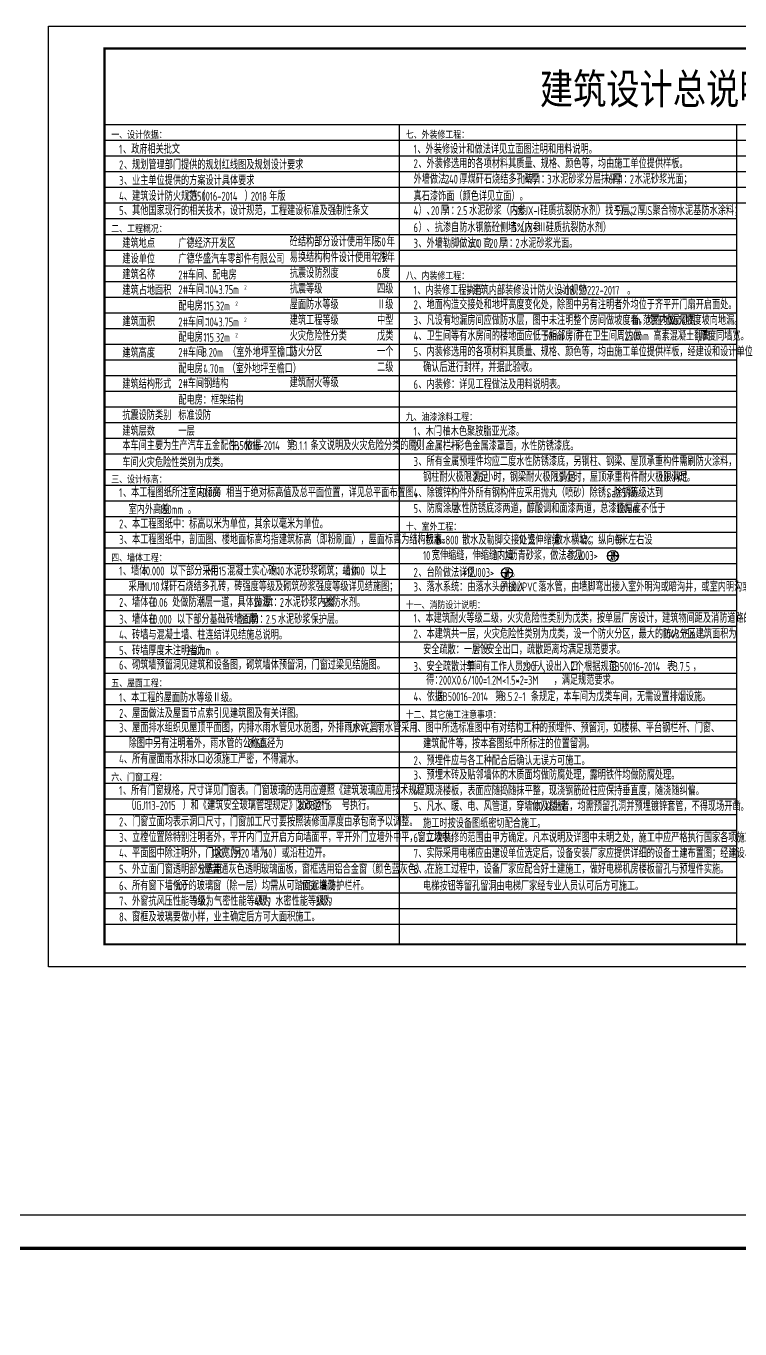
# Model space of a CAD drawing. Header units: millimetres. Extents: x 4279522 to 4437387, y 18981343 to 19528009.
# Drawn here: x 4373710 to 4405571, y 19390553 to 19448728 of the extents above; entities that cross this region are included whole.
import ezdxf
from ezdxf.enums import TextEntityAlignment as Align

# ---------------------------------------------------------------- set-up
doc = ezdxf.new("R2010")
doc.units = ezdxf.units.MM
doc.header["$LTSCALE"] = 1000
doc.header["$MEASUREMENT"] = 0
doc.layers.get('Defpoints').update_dxf_attribs({"color": 1})
for name, color, linetype in [('PUB_DIM', 161, 'Continuous'), ('PUB_TEXT', 7, 'Continuous'), ('PUB_TITLE', 4, 'Continuous'), ('TK', 4, 'Continuous')]:
    doc.layers.add(name, color=color, linetype=linetype)
doc.styles.add('-宋体', font='', dxfattribs={"width": 0.8})
doc.styles.add('_TCH_LABEL', font='COMPLEX', dxfattribs={"bigfont": 'GBCBIG'})
doc.styles.add('HT', font='simhei.ttf', dxfattribs={"width": 0.7})
doc.styles.add('ROMANS', font='romans', dxfattribs={"width": 0.65, "height": 231.275})
doc.styles.add('TSSD_REIN', font='tssdeng.shx', dxfattribs={"width": 0.7, "bigfont": 'tssdchn.shx'})
doc.styles.add('YAYA', font='', dxfattribs={"width": 0.8, "height": 1})
doc.styles.add('图签宋体', font='', dxfattribs={"height": 300})
doc.styles.add('图签黑体', font='simhei.ttf', dxfattribs={"height": 550})
doc.styles.add('设计说明', font='tssdeng.shx', dxfattribs={"width": 0.7, "bigfont": 'tssdchn.shx'})
doc.styles.add('黑体', font='simhei.ttf', dxfattribs={"width": 0.8})
doc.styles.get('-宋体').set_extended_font_data('SimSun')
doc.styles.get('YAYA').set_extended_font_data('SimSun')
doc.styles.get('图签宋体').set_extended_font_data('NSimSun')

# ---------------------------------------------------------------- blocks, each defined once
blk = doc.blocks.new('A$C053D6479')
at = {"layer": 'PUB_TITLE'}
h = blk.add_hatch(color=256, dxfattribs=at)
h.dxf.hatch_style = 1
edge = h.paths.add_edge_path()
edge.add_spline(control_points=[(1026, 827), (1105, 920), (1188, 1008), (1266, 1102)], knot_values=[13, 13, 13, 13, 14, 14, 14, 14], degree=3, periodic=0)
edge.add_spline(control_points=[(1266, 1102), (1258, 1111), (1249, 1119), (1239, 1116)], knot_values=[12, 12, 12, 12, 13, 13, 13, 13], degree=3, periodic=0)
edge.add_spline(control_points=[(1239, 1116), (1210, 1107), (1179, 1092), (1144, 1077)], knot_values=[11, 11, 11, 11, 12, 12, 12, 12], degree=3, periodic=0)
edge.add_spline(control_points=[(1144, 1077), (1109, 1063), (1069, 1053), (1047, 1038)], knot_values=[10, 10, 10, 10, 11, 11, 11, 11], degree=3, periodic=0)
edge.add_spline(control_points=[(1047, 1038), (1028, 1026), (1007, 992), (991, 972)], knot_values=[9, 9, 9, 9, 10, 10, 10, 10], degree=3, periodic=0)
edge.add_spline(control_points=[(991, 972), (942, 913), (899, 868), (849, 810)], knot_values=[8, 8, 8, 8, 9, 9, 9, 9], degree=3, periodic=0)
edge.add_spline(control_points=[(849, 810), (842, 801), (822, 776), (822, 775)], knot_values=[7, 7, 7, 7, 8, 8, 8, 8], degree=3, periodic=0)
edge.add_spline(control_points=[(822, 775), (823, 771), (848, 752), (859, 744)], knot_values=[6, 6, 6, 6, 7, 7, 7, 7], degree=3, periodic=0)
edge.add_spline(control_points=[(859, 744), (949, 670), (1035, 592), (1122, 521)], knot_values=[5, 5, 5, 5, 6, 6, 6, 6], degree=3, periodic=0)
edge.add_spline(control_points=[(1122, 521), (1153, 527), (1185, 530), (1217, 533)], knot_values=[4, 4, 4, 4, 5, 5, 5, 5], degree=3, periodic=0)
edge.add_spline(control_points=[(1217, 533), (1246, 535), (1293, 532), (1316, 542)], knot_values=[3, 3, 3, 3, 4, 4, 4, 4], degree=3, periodic=0)
edge.add_spline(control_points=[(1316, 542), (1327, 547), (1338, 565), (1349, 579)], knot_values=[2, 2, 2, 2, 3, 3, 3, 3], degree=3, periodic=0)
edge.add_spline(control_points=[(1349, 579), (1423, 670), (1507, 759), (1572, 848)], knot_values=[1, 1, 1, 1, 2, 2, 2, 2], degree=3, periodic=0)
edge.add_spline(control_points=[(1572, 848), (1564, 852), (1561, 861), (1551, 862)], knot_values=[0, 0, 0, 0, 1, 1, 1, 1], degree=3, periodic=0)
edge.add_spline(control_points=[(1551, 862), (1469, 769), (1393, 671), (1310, 579)], knot_values=[15, 15, 15, 15, 16, 16, 16, 16], degree=3, periodic=0)
edge.add_spline(control_points=[(1310, 579), (1216, 662), (1118, 742), (1026, 827)], knot_values=[14, 14, 14, 14, 15, 15, 15, 15], degree=3, periodic=0)
at = {"layer": 'TK'}
for points, knots in [([(1031, 1298), (1066, 1286), (1054, 1262), (1045, 1224), (1036, 1188), (1031, 1158), (1024, 1121), (1020, 1104), (1017, 1085), (1012, 1071), (1004, 1052), (976, 1026), (956, 1003), (906, 946), (866, 899), (814, 839), (806, 829), (789, 806), (787, 806), (777, 804), (728, 856), (719, 864), (651, 922), (580, 978), (514, 1036), (509, 1106), (488, 1176), (479, 1247), (570, 1343), (663, 1436), (758, 1526), (764, 1523), (768, 1518), (774, 1515), (693, 1422), (599, 1343), (520, 1249), (607, 1171), (698, 1096), (789, 1021), (874, 1109), (950, 1206), (1031, 1298)], [0, 0, 0, 0, 1, 1, 1, 2, 2, 2, 3, 3, 3, 4, 4, 4, 5, 5, 5, 6, 6, 6, 7, 7, 7, 8, 8, 8, 9, 9, 9, 10, 10, 10, 11, 11, 11, 12, 12, 12, 13, 13, 13, 14, 14, 14, 14]), ([(555, 949), (624, 891), (699, 833), (760, 773), (689, 691), (614, 604), (539, 517), (529, 505), (516, 487), (506, 482), (492, 475), (469, 472), (452, 467), (416, 456), (383, 448), (342, 438), (323, 433), (297, 422), (293, 440), (291, 452), (313, 470), (322, 480), (400, 566), (477, 652), (553, 736), (460, 815), (366, 894), (270, 970), (183, 883), (101, 791), (16, 703), (-18, 714), (9, 735), (28, 755), (103, 838), (192, 930), (266, 1005), (319, 1009), (387, 1005), (442, 1007), (456, 1008), (472, 1011), (485, 1007), (507, 1000), (534, 967), (555, 949)], [0, 0, 0, 0, 1, 1, 1, 2, 2, 2, 3, 3, 3, 4, 4, 4, 5, 5, 5, 6, 6, 6, 7, 7, 7, 8, 8, 8, 9, 9, 9, 10, 10, 10, 11, 11, 11, 12, 12, 12, 13, 13, 13, 14, 14, 14, 15, 15, 15, 15]), ([(1097, 490), (1100, 425), (1106, 361), (1107, 294), (1018, 207), (925, 121), (830, 33), (818, 21), (800, 0), (787, 0), (768, -1), (725, 49), (712, 60), (662, 103), (616, 143), (568, 186), (545, 207), (518, 224), (499, 250), (501, 259), (511, 261), (516, 267), (609, 192), (696, 111), (785, 33), (883, 118), (977, 208), (1070, 298), (992, 373), (892, 456), (803, 534), (791, 544), (768, 561), (766, 569), (761, 588), (776, 634), (780, 655), (785, 690), (788, 721), (795, 746), (897, 661), (998, 576), (1097, 490)], [0, 0, 0, 0, 1, 1, 1, 2, 2, 2, 3, 3, 3, 4, 4, 4, 5, 5, 5, 6, 6, 6, 7, 7, 7, 8, 8, 8, 9, 9, 9, 10, 10, 10, 11, 11, 11, 12, 12, 12, 13, 13, 13, 14, 14, 14, 14]), ([(1551, 862), (1561, 861), (1564, 852), (1572, 848), (1507, 759), (1423, 670), (1349, 579), (1338, 565), (1327, 547), (1316, 542), (1293, 532), (1246, 535), (1217, 533), (1185, 530), (1153, 527), (1122, 521), (1035, 592), (949, 670), (859, 744), (848, 752), (823, 771), (822, 775), (822, 776), (842, 801), (849, 810), (899, 868), (942, 913), (991, 972), (1007, 992), (1028, 1026), (1047, 1038), (1069, 1053), (1109, 1063), (1144, 1077), (1179, 1092), (1210, 1107), (1239, 1116), (1249, 1119), (1258, 1111), (1266, 1102), (1188, 1008), (1105, 920), (1026, 827), (1118, 742), (1216, 662), (1310, 579), (1393, 671), (1469, 769), (1551, 862)], [0, 0, 0, 0, 1, 1, 1, 2, 2, 2, 3, 3, 3, 4, 4, 4, 5, 5, 5, 6, 6, 6, 7, 7, 7, 8, 8, 8, 9, 9, 9, 10, 10, 10, 11, 11, 11, 12, 12, 12, 13, 13, 13, 14, 14, 14, 15, 15, 15, 16, 16, 16, 16])]:
    blk.add_open_spline(points, degree=3, knots=knots, dxfattribs=at)
blk = doc.blocks.new('GeYuanFrame_62837864', base_point=(18.76, 4.34))
at = {"layer": 'PUB_TITLE'}
for points in [[(554.76, 235.14), (554.76, 292.54)], [(578.76, 235.14), (578.76, 292.54)], [(554.76, 202.14), (554.76, 229.64)], [(578.76, 202.14), (578.76, 229.64)], [(554.76, 14.34), (554.76, 111.14)]]:
    blk.add_lwpolyline(points, dxfattribs=at)
at = {"layer": 'TK'}
for p, q in [((43.76, 414.34), (602.76, 414.34)), ((532.76, 316.74), (602.76, 316.74)), ((532.76, 284.34), (602.76, 284.34)), ((532.76, 276.14), (602.76, 276.14)), ((532.76, 267.94), (602.76, 267.94)), ((532.76, 259.74), (602.76, 259.74)), ((532.76, 251.54), (602.76, 251.54)), ((532.76, 243.34), (602.76, 243.34)), ((532.76, 235.14), (602.76, 235.14)), ((532.76, 235.14), (602.76, 235.14)), ((532.76, 102.34), (602.76, 102.34)), ((532.76, 93.54), (602.76, 93.54)), ((532.76, 84.74), (554.76, 84.74)), ((532.76, 84.74), (602.76, 84.74)), ((532.76, 67.18), (602.76, 67.18)), ((532.76, 67.14), (602.76, 67.14)), ((532.76, 60.58), (602.76, 60.58)), ((532.76, 53.98), (602.76, 53.98)), ((532.76, 47.38), (602.76, 47.38)), ((532.76, 40.78), (602.76, 40.78)), ((532.76, 34.18), (602.76, 34.18)), ((532.76, 27.58), (602.76, 27.58)), ((532.76, 20.98), (602.76, 20.98)), ((532.76, 14.34), (602.76, 14.34))]:
    blk.add_line(p, q, dxfattribs=at)
for points in [[(18.76, 424.34), (612.76, 424.34), (612.76, 4.34), (18.76, 4.34), (18.76, 424.34)], [(532.76, 292.54), (602.76, 292.54)], [(532.76, 235.14), (602.76, 235.14)], [(532.76, 229.64), (602.76, 229.64)], [(532.76, 224.14), (602.76, 224.14)], [(532.76, 218.64), (602.76, 218.64)], [(532.76, 213.14), (602.76, 213.14)], [(532.76, 207.64), (602.76, 207.64)], [(532.76, 202.14), (602.76, 202.14)], [(532.76, 196.64), (602.76, 196.64)], [(532.76, 151.14), (602.76, 151.14)]]:
    blk.add_lwpolyline(points, dxfattribs=at)
at = {"layer": 'TK', "const_width": 1}
blk.add_lwpolyline([(602.76, 414.34), (43.76, 414.34), (43.76, 14.34), (602.76, 14.34)], close=True, dxfattribs=at)
at = {"layer": 'TK'}
for points, const_width in [([(532.76, 414.34), (532.76, 14.34)], 0.4), ([(532.76, 356.95), (602.76, 356.95)], 0.35), ([(532.76, 292.54), (602.76, 292.54)], 0.35), ([(532.76, 292.54), (602.76, 292.54)], 0.35), ([(532.76, 235.14), (602.76, 235.14)], 0.35), ([(532.76, 202.14), (602.76, 202.14)], 0.35), ([(532.76, 156.64), (602.76, 156.64)], 0.35), ([(532.76, 111.14), (602.76, 111.14)], 0.35), ([(532.76, 67.18), (602.76, 67.18)], 0.35)]:
    blk.add_lwpolyline(points, dxfattribs=dict(at, const_width=const_width))
at = {"layer": 'PUB_TITLE', "xscale": 0.01000000000021828, "yscale": 0.01000000000021828, "zscale": 0.01}
blk.add_blockref('A$C053D6479', (559.86, 336.08), dxfattribs=at)
at = {"layer": 'TK', "style": '图签宋体'}
for s, height, p in [('总平面', 2.4, (534.9, 409.1)), ('类   别', 2.4, (537.65, 287.9)), ('姓   名', 2.4, (560.87, 287.9)), ('签   名', 2.4, (584.35, 287.9)), ('审   定', 2.4, (537.65, 279.7)), ('审   核', 2.4, (537.65, 271.5)), ('项目负责人', 2.4, (535.8, 263.3)), ('专业负责人', 2.4, (535.56, 255.1)), ('校   对', 2.4, (538.06, 246.9)), ('设   计', 2.4, (538.03, 238.7)), ('专业会签', 2.4, (536.79, 231.05)), ('建  筑', 1.44, (536.28, 226.92)), ('结  构', 1.44, (536.28, 221.42)), ('给排水', 1.44, (536.28, 215.92)), ('电  气', 1.44, (536.28, 210.42)), ('暖  通', 1.44, (536.28, 204.92)), ('单 位 出 图 专 用 章 盖 章', 2.4, (544.39, 198.16)), ('本图未盖章无效', 2.4, (556.1, 158.51)), ('个 人 执 业 专 用 章 盖 章', 2.4, (545.19, 152.58)), ('本图未盖章无效', 2.4, (556.1, 113.01)), ('建设单位', 2.4, (537.06, 106.14)), ('工程名称', 2.4, (537.14, 97.93)), ('子项名称', 2.4, (537.52, 88.95)), ('图    名', 2.4, (537.3, 75.3)), ('工程编号', 2.4, (537.44, 63.58)), ('子项编号', 2.4, (537.44, 57)), ('专    业', 2.4, (537.68, 50.69)), ('图    号', 2.4, (537.69, 43.58)), ('设计阶段', 2.4, (537.12, 37.12)), ('比    例', 2.4, (537.26, 30.44)), ('修改版次', 2.4, (536.91, 24.22)), ('完成时间', 2.4, (536.79, 17.83))]:
    blk.add_text(s, height=height, dxfattribs=at).set_placement(p)
at = {"layer": 'TK'}
for s, height, style, width, p in [('SITE PLAN', 1.697, 'ROMANS', 0.76, (535.02, 406.31)), ('建筑行业（建筑工程）甲级           证书编号:A133002877', 2.2, '-宋体', 0.8, (533.67, 311.64)), ('风景园林工程设计专项甲级           证书编号:A133002877', 2.2, '-宋体', 0.8, (533.67, 307.62)), ('城乡规划编制资质乙级        证书编号:[浙]城规编(142069)', 2.2, '-宋体', 0.8, (533.67, 303.63)), ('市政行业（给水工程、排水工程）乙级 证书编号:A233029948', 2.2, '-宋体', 0.8, (533.67, 299.55)), ('市政行业（道路工程、桥梁工程）乙级 证书编号:A233029948', 2.2, '-宋体', 0.8, (533.67, 295.5)), ('CATEGORY', 1.8, 'TSSD_REIN', 0.7, (539.99, 284.98)), ('NAME', 1.8, 'TSSD_REIN', 0.7, (565.18, 284.98)), ('SIGNATURE', 1.8, 'TSSD_REIN', 0.7, (587.34, 284.98)), ('AUTHORIZED FOR ISSUE BY', 1.8, 'TSSD_REIN', 0.7, (533.79, 276.98)), ('REVIEWED BY', 1.8, 'TSSD_REIN', 0.7, (539.03, 268.72)), ('PROJECT DIRECTOR', 1.8, 'TSSD_REIN', 0.7, (537.22, 260.55)), ('DISCIPLINE RESPONSIBLE BY', 1.8, 'TSSD_REIN', 0.7, (533.25, 252.28)), ('CHECKED BY', 1.8, 'TSSD_REIN', 0.7, (539.42, 244.25)), ('DESIGNED BY', 1.8, 'TSSD_REIN', 0.7, (539.43, 236.08)), ('CONFIRMED BY', 1.8, 'TSSD_REIN', 0.7, (554.61, 231.23)), ('ARCHITECTURE', 1.08, 'TSSD_REIN', 0.7, (536.32, 225.15)), ('STRUCTURE', 1.08, 'TSSD_REIN', 0.7, (536.32, 219.65)), ('ARCHITECTURE', 1.08, 'TSSD_REIN', 0.7, (536.32, 214.15)), ('ARCHITECTURE', 1.08, 'TSSD_REIN', 0.7, (536.32, 208.65)), ('ARCHITECTURE', 1.08, 'TSSD_REIN', 0.7, (536.32, 203.15)), ('OWNER', 1.8, 'TSSD_REIN', 0.7, (541.65, 103.29)), ('PROJECT', 1.8, 'TSSD_REIN', 0.7, (540.19, 94.83)), ('SUB-PROJECT', 1.8, 'TSSD_REIN', 0.7, (539.53, 86.11)), ('DRAWING TITLE', 1.8, 'TSSD_REIN', 0.7, (538.64, 72.34)), ('PRO N0.', 1.8, 'TSSD_REIN', 0.7, (541.68, 60.96)), ('SUBITEM NO.', 1.8, 'TSSD_REIN', 0.7, (539.82, 54.39)), ('PROFESSIONAL', 1.8, 'TSSD_REIN', 0.8, (538.55, 47.95)), ('DRAWING NO.', 1.8, 'TSSD_REIN', 0.7, (539.86, 41.26)), ('STAGE', 1.8, 'TSSD_REIN', 0.7, (541.76, 34.84)), ('SCALE', 1.8, 'TSSD_REIN', 0.7, (542.05, 28.23)), ('EDITION NO.', 1.8, 'TSSD_REIN', 0.8, (539.2, 21.45)), ('DATE', 1.8, 'TSSD_REIN', 0.7, (542, 15.26))]:
    blk.add_text(s, height=height, dxfattribs=dict(at, style=style, width=width)).set_placement(p)
for s, height, style, width, p in [('浙江华越设计股份有限公司', 3.96, 'HT', 0.9, (567.74, 328.97)), ('ZHEJIANG HOY DESIGN CO.,LTD', 2.8, '图签黑体', 1.11, (567.73, 323.1))]:
    blk.add_text(s, height=height, dxfattribs=dict(at, style=style, width=width)).set_placement(p, align=Align.MIDDLE)
at = {"layer": 'TK', "char_height": 2.4, "attachment_point": 5, "style": '图签宋体'}
for s, insert, width in [('张矗', (566.76, 280.21), 24), ('钟高华', (566.76, 272.04), 24), ('钟高华', (566.76, 263.84), 24), ('钟高华', (566.76, 255.57), 24), ('蒋炳华', (566.76, 247.44), 24), ('于国庆', (566.76, 239.24), 24), ('广德华盛汽车零部件有限公司', (578.76, 106.74), 48), ('广德华盛汽车零部件有限公司新建厂区', (578.76, 97.94), 48), ('2#车间、配电房', (578.76, 89.14), 48), ('建筑设计总说明', (578.76, 75.94), 48), ('2019-HYLF-1278', (578.76, 63.88), 48), ('2019-HYLF-1278S-a-003', (578.76, 57.28), 48), ('建筑', (578.76, 50.68), 48), ('建施-01', (578.76, 44.08), 48), ('施工图设计', (578.76, 37.48), 48), ('1:100', (578.76, 30.88), 48), ('1.0', (578.76, 24.28), 48), ('2020.04.13', (578.76, 17.69), 48)]:
    blk.add_mtext(s, dxfattribs=dict(at, insert=insert, width=width))
blk = doc.blocks.new('GeYuanFrame_28677755', base_point=(18.76, 4.34))
at = {"layer": 'TK'}
blk.add_line((43.76, 414.34), (676.76, 414.34), dxfattribs=at)
blk.add_lwpolyline([(18.76, 424.34), (686.76, 424.34), (686.76, 4.34), (18.76, 4.34), (18.76, 424.34)], dxfattribs=at)
at = {"layer": 'TK', "const_width": 1}
blk.add_lwpolyline([(676.76, 414.34), (43.76, 414.34), (43.76, 14.34), (676.76, 14.34)], close=True, dxfattribs=at)

msp = doc.modelspace()

# ---------------------------------------------------------------- linework, layer by layer
at = {"layer": 'Defpoints', "color": 251}
for p, q in [((4377212, 19444327.9), (4426112, 19444327.9)), ((4377212, 19444327.9), (4377212, 19407727.9)), ((4390356.3, 19444327.9), (4390356.3, 19407727.9)), ((4405412, 19444327.9), (4405412, 19407727.9)), ((4377212, 19443627.9), (4426112, 19443627.9)), ((4377212, 19442927.9), (4426112, 19442927.9)), ((4377212, 19442227.9), (4426112, 19442227.9)), ((4377212, 19441527.9), (4426112, 19441527.9)), ((4377212, 19440827.9), (4426112, 19440827.9)), ((4377212, 19440127.9), (4405412, 19440127.9)), ((4377212, 19439427.9), (4405412, 19439427.9)), ((4377212, 19438727.9), (4405412, 19438727.9)), ((4377212, 19438027.9), (4405412, 19438027.9)), ((4377212, 19437327.9), (4405412, 19437327.9)), ((4377212, 19436627.9), (4405412, 19436627.9)), ((4377212, 19435927.9), (4405412, 19435927.9)), ((4377212, 19435227.9), (4405412, 19435227.9)), ((4377212, 19434527.9), (4405412, 19434527.9)), ((4377212, 19433827.9), (4405412, 19433827.9)), ((4377212, 19433127.9), (4405412, 19433127.9)), ((4377212, 19432427.9), (4405412, 19432427.9)), ((4377212, 19431727.9), (4405412, 19431727.9)), ((4377212, 19431027.9), (4405412, 19431027.9)), ((4377212, 19430327.9), (4405412, 19430327.9)), ((4377212, 19429627.9), (4405412, 19429627.9)), ((4377212, 19428927.9), (4405412, 19428927.9)), ((4377212, 19428227.9), (4405412, 19428227.9)), ((4377212, 19427527.9), (4405412, 19427527.9)), ((4377212, 19426827.9), (4405412, 19426827.9)), ((4377212, 19426127.9), (4405412, 19426127.9)), ((4377212, 19425427.9), (4405412, 19425427.9)), ((4377212, 19424727.9), (4405412, 19424727.9)), ((4377212, 19424027.9), (4405412, 19424027.9)), ((4377212, 19423327.9), (4405412, 19423327.9)), ((4377212, 19422627.9), (4405412, 19422627.9)), ((4377212, 19421927.9), (4405412, 19421927.9)), ((4377212, 19421227.9), (4405412, 19421227.9)), ((4377212, 19420527.9), (4405412, 19420527.9)), ((4377212, 19419827.9), (4405412, 19419827.9)), ((4377212, 19419127.9), (4405412, 19419127.9)), ((4377212, 19418427.9), (4405412, 19418427.9)), ((4377212, 19417727.9), (4405412, 19417727.9)), ((4377212, 19417027.9), (4405412, 19417027.9)), ((4377212, 19416327.9), (4405412, 19416327.9)), ((4377212, 19415627.9), (4405412, 19415627.9)), ((4377212, 19414927.9), (4405412, 19414927.9)), ((4377212, 19414227.9), (4405412, 19414227.9)), ((4377212, 19413527.9), (4405412, 19413527.9)), ((4377212, 19412827.9), (4405412, 19412827.9)), ((4377212, 19412127.9), (4405412, 19412127.9)), ((4377212, 19411427.9), (4405412, 19411427.9)), ((4377212, 19410727.9), (4405412, 19410727.9)), ((4377212, 19410027.9), (4405412, 19410027.9)), ((4377212, 19409327.9), (4405412, 19409327.9)), ((4377212, 19408627.9), (4405412, 19408627.9))]:
    msp.add_line(p, q, dxfattribs=at)
at = {"layer": 'PUB_DIM'}
for p, q in [((4400145.5, 19425066.4), (4399655.5, 19425066.4)), ((4399655.5, 19425066.4), (4399655.5, 19425066.4)), ((4399655.5, 19425066.4), (4399655.5, 19425066.4)), ((4395420.3, 19424308.2), (4394930.3, 19424308.2)), ((4394930.3, 19424308.2), (4394930.3, 19424308.2)), ((4394930.3, 19424308.2), (4394930.3, 19424308.2))]:
    msp.add_line(p, q, dxfattribs=at)
for centre, radius in [((4399900.5, 19425066.4), 245), ((4399655.5, 19425066.4), 0), ((4395175.3, 19424308.2), 245), ((4394930.3, 19424308.2), 0)]:
    msp.add_circle(centre, radius, dxfattribs=at)

# ---------------------------------------------------------------- block references
for name, p, xscale, yscale, zscale in [('GeYuanFrame_62837864', (4374712, 19406727.9), 100, 100, 100), ('GeYuanFrame_28677755', (4333912, 19332646.3), 150, 150, 150)]:
    msp.add_blockref(name, p, dxfattribs=dict(xscale=xscale, yscale=yscale, zscale=zscale))

# ---------------------------------------------------------------- texts
at = {"layer": 'PUB_TEXT'}
for s, height, style, width, p in [('建筑设计总说明', 1359.49, 'YAYA', 0.8, (4396641, 19445242.9)), ('1', 400, '设计说明', 0.7, (4377862, 19443027.9)), ('、政府相关批文', 400, '设计说明', 0.7, (4378034.3, 19443027.9)), ('1', 400, '设计说明', 0.7, (4391006.3, 19443027.9)), ('、外装修设计和做法详见立面图注明和用料说明。', 400, '设计说明', 0.7, (4391178.6, 19443027.9)), ('2', 400, '设计说明', 0.7, (4377862, 19442327.9)), ('、规划管理部门提供的规划红线图及规划设计要求', 400, '设计说明', 0.7, (4378077.4, 19442327.9)), ('2', 400, '设计说明', 0.7, (4391006.3, 19442384.6)), ('、外装修选用的各项材料其质量、规格、颜色等，均由施工单位提供样板。', 400, '设计说明', 0.7, (4391221.6, 19442384.6)), ('3', 400, '设计说明', 0.7, (4377862, 19441627.9)), ('、业主单位提供的方案设计具体要求', 400, '设计说明', 0.7, (4378077.4, 19441627.9)), ('、建筑设计防火规范（', 400, '设计说明', 0.7, (4378077.4, 19440927.9)), ('）', 400, '设计说明', 0.7, (4383462, 19440927.9)), ('年版', 400, '设计说明', 0.7, (4384560.5, 19440927.9)), ('4', 400, '设计说明', 0.7, (4377862, 19440927.9)), ('GB50016-2014', 400, '设计说明', 0.7, (4380877.4, 19440927.9)), ('2018', 400, '设计说明', 0.7, (4383742, 19440927.9)), ('5', 400, '设计说明', 0.7, (4377862, 19440287.7)), ('、其他国家现行的相关技术，设计规范，工程建设标准及强制性条文', 400, '设计说明', 0.7, (4378077.4, 19440287.7)), ('建筑地点', 400, '设计说明', 0.7, (4378007.1, 19438827.9)), ('砼结构部分设计使用年限', 400, '设计说明', 0.7, (4385477.8, 19438888.8)), ('3', 400, '设计说明', 0.7, (4391006.3, 19438827.9)), ('、外墙勒脚做法：', 400, '设计说明', 0.7, (4391221.6, 19438827.9)), ('600', 400, '设计说明', 0.7, (4393461.6, 19438827.9)), ('高', 400, '设计说明', 0.7, (4394107.8, 19438827.9)), ('20', 400, '设计说明', 0.7, (4394387.8, 19438827.9)), ('厚', 400, '设计说明', 0.7, (4394818.6, 19438827.9)), ('1', 400, '设计说明', 0.7, (4395098.6, 19438827.9)), ('：', 400, '设计说明', 0.7, (4395270.9, 19438827.9)), ('2', 400, '设计说明', 0.7, (4395550.9, 19438827.9)), ('水泥砂浆光面。', 400, '设计说明', 0.7, (4395766.3, 19438827.9)), ('建设单位', 400, '设计说明', 0.7, (4378007.1, 19438127.9)), ('易换结构构件设计使用年限', 400, '设计说明', 0.7, (4385477.8, 19438188.8)), ('建筑名称', 400, '设计说明', 0.7, (4378007.1, 19437427.9)), ('抗震设防烈度', 400, '设计说明', 0.7, (4385477.8, 19437488.8)), ('建筑占地面积', 400, '设计说明', 0.7, (4378007.1, 19436727.9)), ('抗震等级', 400, '设计说明', 0.7, (4385477.8, 19436788.8)), ('1', 400, '设计说明', 0.7, (4391006.3, 19436727.9)), ('、内装修工程执行', 400, '设计说明', 0.7, (4391178.6, 19436727.9)), ('<', 400, '设计说明', 0.7, (4393418.6, 19436727.9)), ('建筑内部装修设计防火设计规范', 400, '设计说明', 0.7, (4393633.9, 19436727.9)), ('>GB', 400, '设计说明', 0.7, (4397553.9, 19436727.9)), ('50222-2017', 400, '设计说明', 0.7, (4398362.7, 19436727.9)), ('。', 400, '设计说明', 0.7, (4400538.1, 19436727.9)), ('屋面防水等级', 400, '设计说明', 0.7, (4385477.8, 19436088.8)), ('2', 400, '设计说明', 0.7, (4391006.3, 19436084.6)), ('、地面构造交接处和地坪高度变化处，除图中另有注明者外均位于齐平开门扇开启面处。', 400, '设计说明', 0.7, (4391221.6, 19436084.6)), ('建筑面积', 400, '设计说明', 0.7, (4378007.1, 19435327.9)), ('建筑工程等级', 400, '设计说明', 0.7, (4385477.8, 19435388.8)), ('3', 400, '设计说明', 0.7, (4391006.3, 19435384.6)), ('、凡设有地漏房间应做防水层，图中未注明整个房间做坡度者，均在地漏周围', 400, '设计说明', 0.7, (4391221.6, 19435384.6)), ('1m', 400, '设计说明', 0.7, (4400741.6, 19435384.6)), ('范围内做', 400, '设计说明', 0.7, (4401237, 19435384.6)), ('0.5%', 400, '设计说明', 0.7, (4402357, 19435384.6)), ('坡度坡向地漏。', 400, '设计说明', 0.7, (4403132.4, 19435384.6)), ('火灾危险性分类', 400, '设计说明', 0.7, (4385477.8, 19434688.8)), ('4', 400, '设计说明', 0.7, (4391006.3, 19434687.7)), ('、卫生间等有水房间的楼地面应低于相邻房间', 400, '设计说明', 0.7, (4391221.6, 19434687.7)), ('50mm', 400, '设计说明', 0.7, (4396821.6, 19434687.7)), ('；并在卫生间周边做', 400, '设计说明', 0.7, (4397898.6, 19434687.7)), ('250mm', 400, '设计说明', 0.7, (4400418.6, 19434687.7)), ('高素混凝土翻高', 400, '设计说明', 0.7, (4401710.9, 19434687.7)), ('厚度同墙宽。', 400, '设计说明', 0.7, (4403778.6, 19434687.7)), ('建筑高度', 400, '设计说明', 0.7, (4378007.1, 19433927.9)), ('防火分区', 400, '设计说明', 0.7, (4385477.8, 19433988.8)), ('5', 400, '设计说明', 0.7, (4391006.3, 19433984.6)), ('、内装修选用的各项材料其质量、规格、颜色等，均由施工单位提供样板，经建设和设计单位', 400, '设计说明', 0.7, (4391221.6, 19433984.6)), (',', 400, '设计说明', 0.7, (4403670.9, 19434687.7)), ('确认后进行封样，并据此验收。', 400, '设计说明', 0.7, (4391429.6, 19433287.7)), ('建筑结构形式', 400, '设计说明', 0.7, (4378007.1, 19432538.5)), ('建筑耐火等级', 400, '设计说明', 0.7, (4385477.8, 19432599.5)), ('6', 400, '设计说明', 0.7, (4391006.3, 19432527.9)), ('、内装修：详见工程做法及用料说明表。', 400, '设计说明', 0.7, (4391221.6, 19432527.9)), ('抗震设防类别', 400, '设计说明', 0.7, (4378007.1, 19431138.5)), ('建筑层数', 400, '设计说明', 0.7, (4378007.1, 19430438.5)), ('、木门', 400, '设计说明', 0.7, (4391178.6, 19430427.9)), ('柚木色聚胺脂亚光漆。', 400, '设计说明', 0.7, (4392298.6, 19430427.9)), ('1', 400, '设计说明', 0.7, (4391006.3, 19430427.9)), ('-', 400, '设计说明', 0.7, (4392018.6, 19430427.9)), ('2', 400, '设计说明', 0.7, (4391006.3, 19429781.4)), ('、金属栏杆', 400, '设计说明', 0.7, (4391221.6, 19429781.4)), ('-', 400, '设计说明', 0.7, (4392621.6, 19429781.4)), ('彩色金属漆罩面，水性防锈漆底。', 400, '设计说明', 0.7, (4392901.6, 19429781.4)), ('3', 400, '设计说明', 0.7, (4391006.3, 19429084.6)), ('、所有金属预埋件均应二度水性防锈漆底，另钢柱、钢梁、屋顶承重构件需刷防火涂料，', 400, '设计说明', 0.7, (4391221.6, 19429084.6)), ('钢柱耐火极限满足', 400, '设计说明', 0.7, (4391429.6, 19428384.6)), ('2.5', 400, '设计说明', 0.7, (4393669.6, 19428384.6)), ('小时，钢梁耐火极限满足', 400, '设计说明', 0.7, (4394208, 19428384.6)), ('1.5', 400, '设计说明', 0.7, (4397288, 19428384.6)), ('小时，屋顶承重构件耐火极限满足', 400, '设计说明', 0.7, (4397783.4, 19428384.6)), ('1.0', 400, '设计说明', 0.7, (4401983.4, 19428384.6)), ('小时。', 400, '设计说明', 0.7, (4402478.8, 19428384.6)), ('1', 400, '设计说明', 0.7, (4377862, 19427695.2)), ('、本工程图纸所注室内标高', 400, '设计说明', 0.7, (4378034.3, 19427695.2)), ('%%p0.000', 400, '设计说明', 0.7, (4381394.3, 19427695.2)), ('相当于绝对标高值及总平面位置，详见总平面布置图，', 400, '设计说明', 0.7, (4382643.6, 19427695.2)), ('4', 400, '设计说明', 0.7, (4391006.3, 19427684.6)), ('、除镀锌构件外所有钢构件应采用抛丸（喷砂）除锈，除锈等级达到', 400, '设计说明', 0.7, (4391221.6, 19427684.6)), ('Sa2.5', 400, '设计说明', 0.7, (4399621.6, 19427684.6)), ('级。', 400, '设计说明', 0.7, (4400580.1, 19427684.6)), ('室内外高差', 400, '设计说明', 0.7, (4378285.3, 19426938.5)), ('5', 400, '设计说明', 0.7, (4391006.3, 19426984.6)), ('、防腐涂层', 400, '设计说明', 0.7, (4391221.6, 19426984.6)), ('水性防锈底漆两道，醇酸调和面漆两道，总漆膜厚度不低于', 400, '设计说明', 0.7, (4392783.2, 19426984.6)), ('120um', 400, '设计说明', 0.7, (4400063.2, 19426984.6)), ('150mm', 400, '设计说明', 0.7, (4379685.3, 19426938.5)), ('。', 400, '设计说明', 0.7, (4380934.6, 19426938.5)), (':', 400, '设计说明', 0.7, (4392621.6, 19426984.6)), ('。', 400, '设计说明', 0.7, (4401193.9, 19426984.6)), ('2', 400, '设计说明', 0.7, (4377862, 19426295.2)), ('、本工程图纸中：标高以米为单位，其余以毫米为单位。', 400, '设计说明', 0.7, (4378077.4, 19426295.2)), ('3', 400, '设计说明', 0.7, (4377862, 19425595.2)), ('、本工程图纸中，剖面图、楼地面标高均指建筑标高（即粉刷面），屋面标高为结构标高。', 400, '设计说明', 0.7, (4378077.4, 19425595.2)), ('1', 400, '设计说明', 0.7, (4391006.3, 19425578.3)), ('、散水', 400, '设计说明', 0.7, (4391178.6, 19425578.3)), ('B=800', 400, '设计说明', 0.7, (4392018.6, 19425578.3)), ('散水及勒脚交接处设', 400, '设计说明', 0.7, (4393170.9, 19425578.3)), ('10', 400, '设计说明', 0.7, (4395690.9, 19425578.3)), ('宽伸缩缝', 400, '设计说明', 0.7, (4396078.6, 19425578.3)), ('散水横坡', 400, '设计说明', 0.7, (4397306.3, 19425578.3)), ('4%', 400, '设计说明', 0.7, (4398426.3, 19425578.3)), ('；纵向每', 400, '设计说明', 0.7, (4398878.6, 19425578.3)), ('6', 400, '设计说明', 0.7, (4399998.6, 19425578.3)), ('米左右设', 400, '设计说明', 0.7, (4400213.9, 19425578.3)), ('10', 400, '设计说明', 0.7, (4391429.6, 19424884.6)), ('宽伸缩缝，伸缩缝内填', 400, '设计说明', 0.7, (4391817.3, 19424884.6)), ('1', 400, '设计说明', 0.7, (4394617.3, 19424884.6)), ('：', 400, '设计说明', 0.7, (4394789.6, 19424884.6)), ('2', 400, '设计说明', 0.7, (4395069.6, 19424884.6)), ('沥青砂浆，做法参见', 400, '设计说明', 0.7, (4395284.9, 19424884.6)), (',', 400, '设计说明', 0.7, (4397198.6, 19425578.3)), ('<12J003>', 400, '设计说明', 0.7, (4397804.9, 19424884.6)), ('1', 400, '设计说明', 0.7, (4377862, 19424195.2)), ('、墙体', 400, '设计说明', 0.7, (4378034.3, 19424195.2)), ('%%p0.000', 400, '设计说明', 0.7, (4378874.3, 19424195.2)), ('以下部分采用', 400, '设计说明', 0.7, (4380123.6, 19424195.2)), ('MU15', 400, '设计说明', 0.7, (4381803.6, 19424195.2)), ('混凝土实心砖、', 400, '设计说明', 0.7, (4382686.6, 19424195.2)), ('M10', 400, '设计说明', 0.7, (4384646.6, 19424195.2)), ('水泥砂浆砌筑；墙体', 400, '设计说明', 0.7, (4385292.8, 19424195.2)), ('%%p0.000', 400, '设计说明', 0.7, (4387812.8, 19424195.2)), ('以上', 400, '设计说明', 0.7, (4389062, 19424195.2)), ('2', 400, '设计说明', 0.7, (4391006.3, 19424127.9)), ('、台阶做法详见', 400, '设计说明', 0.7, (4391221.6, 19424127.9)), ('<12J003>', 400, '设计说明', 0.7, (4393181.6, 19424127.9)), ('。', 400, '设计说明', 0.7, (4400006.3, 19424884.6)), ('采用', 400, '设计说明', 0.7, (4378285.3, 19423498.4)), ('MU10', 400, '设计说明', 0.7, (4378845.3, 19423498.4)), ('煤矸石烧结多孔砖，砖强度等级及砌筑砂浆强度等级详见结施图；', 400, '设计说明', 0.7, (4379728.4, 19423498.4)), ('3', 400, '设计说明', 0.7, (4391006.3, 19423484.6)), ('、落水系统：由落水头子接入', 400, '设计说明', 0.7, (4391221.6, 19423484.6)), ('%%c160UPVC', 400, '设计说明', 0.7, (4394861.6, 19423484.6)), ('。', 400, '设计说明', 0.7, (4395383, 19424127.9)), ('落水管，由墙脚弯出接入室外明沟或暗沟井，或室内明沟或暗沟。', 400, '设计说明', 0.7, (4396573.9, 19423484.6)), ('2', 400, '设计说明', 0.7, (4377862, 19422795.2)), ('、墙体在', 400, '设计说明', 0.7, (4378077.4, 19422795.2)), ('-0.06', 400, '设计说明', 0.7, (4379197.4, 19422795.2)), ('处做防潮层一道，具体做法：', 400, '设计说明', 0.7, (4380231.3, 19422795.2)), ('20', 400, '设计说明', 0.7, (4383871.3, 19422795.2)), ('厚', 400, '设计说明', 0.7, (4384302, 19422795.2)), ('1', 400, '设计说明', 0.7, (4384582, 19422795.2)), ('：', 400, '设计说明', 0.7, (4384754.3, 19422795.2)), ('2', 400, '设计说明', 0.7, (4385034.3, 19422795.2)), ('水泥砂浆内掺', 400, '设计说明', 0.7, (4385249.7, 19422795.2)), ('5%', 400, '设计说明', 0.7, (4386929.7, 19422795.2)), ('防水剂。', 400, '设计说明', 0.7, (4387382, 19422795.2)), ('3', 400, '设计说明', 0.7, (4377862, 19422038.5)), ('、墙体在', 400, '设计说明', 0.7, (4378077.4, 19422038.5)), ('%%p0.000', 400, '设计说明', 0.7, (4379197.4, 19422038.5)), ('以下部分基础砖墙面粉', 400, '设计说明', 0.7, (4380446.6, 19422038.5)), ('20', 400, '设计说明', 0.7, (4383246.6, 19422038.5)), ('厚', 400, '设计说明', 0.7, (4383677.4, 19422038.5)), ('1', 400, '设计说明', 0.7, (4383957.4, 19422038.5)), ('：', 400, '设计说明', 0.7, (4384129.7, 19422038.5)), ('2.5', 400, '设计说明', 0.7, (4384409.7, 19422038.5)), ('水泥砂浆保护层。', 400, '设计说明', 0.7, (4384948.2, 19422038.5)), ('4', 400, '设计说明', 0.7, (4377862, 19421338.5)), ('、砖墙与混凝土墙、柱连结详见结施总说明。', 400, '设计说明', 0.7, (4378077.4, 19421338.5)), ('5', 400, '设计说明', 0.7, (4377862, 19420638.5)), ('、砖墙厚度未注明者为', 400, '设计说明', 0.7, (4378077.4, 19420638.5)), ('240mm', 400, '设计说明', 0.7, (4380877.4, 19420638.5)), ('6', 400, '设计说明', 0.7, (4377862, 19419995.2)), ('、砌筑墙预留洞见建筑和设备图，砌筑墙体预留洞，门窗过梁见结施图。', 400, '设计说明', 0.7, (4378077.4, 19419995.2)), ('。', 400, '设计说明', 0.7, (4382169.7, 19420638.5)), ('1', 400, '设计说明', 0.7, (4377862, 19418538.5)), ('、本工程的屋面防水等级Ⅱ级。', 400, '设计说明', 0.7, (4378034.3, 19418538.5)), ('2', 400, '设计说明', 0.7, (4377862, 19417838.5)), ('、屋面做法及屋面节点索引见建筑图及有关详图。', 400, '设计说明', 0.7, (4378077.4, 19417838.5)), ('3', 400, '设计说明', 0.7, (4377862, 19417195.2)), ('、屋面排水组织见屋顶平面图，内排水雨水管见水施图，外排雨水斗，雨水管采用', 400, '设计说明', 0.7, (4378077.4, 19417195.2)), ('UPVC', 400, '设计说明', 0.7, (4388157.4, 19417195.2)), ('管，', 400, '设计说明', 0.7, (4389062, 19417195.2)), ('1', 400, '设计说明', 0.7, (4391006.3, 19417187.7)), ('、图中所选标准图中有对结构工种的预埋件、预留洞，如楼梯、平台钢栏杆、门窗、', 400, '设计说明', 0.7, (4391178.6, 19417187.7)), ('除图中另有注明着外，雨水管的公称直径为', 400, '设计说明', 0.7, (4378285.3, 19416495.2)), ('建筑配件等，按本套图纸中所标注的位置留洞。', 400, '设计说明', 0.7, (4391429.6, 19416484.6)), ('%%c160', 400, '设计说明', 0.7, (4383605.3, 19416495.2)), ('。', 400, '设计说明', 0.7, (4384413, 19416495.2)), ('4', 400, '设计说明', 0.7, (4377862, 19415795.2)), ('、所有屋面雨水排水口必须施工严密，不得漏水。', 400, '设计说明', 0.7, (4378077.4, 19415795.2)), ('2', 400, '设计说明', 0.7, (4391006.3, 19415727.9)), ('、预埋件应与各工种配合后确认无误方可施工。', 400, '设计说明', 0.7, (4391221.6, 19415727.9)), ('3', 400, '设计说明', 0.7, (4391006.3, 19415084.6)), ('、预埋木砖及贴邻墙体的木质面均做防腐处理，露明铁件均做防腐处理。', 400, '设计说明', 0.7, (4391221.6, 19415084.6)), ('1', 400, '设计说明', 0.7, (4377862, 19414395.2)), ('、所有门窗规格，尺寸详见门窗表。门窗玻璃的选用应遵照《建筑玻璃应用技术规程》', 400, '设计说明', 0.7, (4378034.3, 19414395.2)), ('4', 400, '设计说明', 0.7, (4391006.3, 19414384.6)), ('、现浇楼板，表面应随捣随抹平整，现浇钢筋砼柱应保持垂直度，随浇随纠偏。', 400, '设计说明', 0.7, (4391221.6, 19414384.6)), ('（', 400, '设计说明', 0.7, (4378187.2, 19413730.8)), ('JGJ113-2015', 400, '设计说明', 0.7, (4378467.2, 19413730.8)), ('）和《建筑安全玻璃管理规定》发改运行', 400, '设计说明', 0.7, (4380696.4, 19413730.8)), ('[2003]2116', 400, '设计说明', 0.7, (4385736.4, 19413730.8)), ('号执行。', 400, '设计说明', 0.7, (4387805.2, 19413730.8)), ('5', 400, '设计说明', 0.7, (4391006.3, 19413684.6)), ('、凡水、暖、电、风管道，穿墙体及楼板', 400, '设计说明', 0.7, (4391221.6, 19413684.6)), ('100', 400, '设计说明', 0.7, (4396261.6, 19413684.6)), ('以上者，均需预留孔洞并预埋镀锌套管，不得现场开凿。', 400, '设计说明', 0.7, (4396864.7, 19413684.6)), ('、门窗立面均表示洞口尺寸，门窗加工尺寸要按照装修面厚度由承包商予以调整。', 400, '设计说明', 0.7, (4378077.4, 19412995.2)), ('2', 400, '设计说明', 0.7, (4377862, 19412995.2)), ('施工时按设备图纸密切配合施工。', 400, '设计说明', 0.7, (4391429.6, 19412927.9)), ('3', 400, '设计说明', 0.7, (4377862, 19412295.2)), ('、立樘位置除特别注明者外，平开内门立开启方向墙面平，平开外门立墙外中平，窗立墙中。', 400, '设计说明', 0.7, (4378077.4, 19412295.2)), ('6', 400, '设计说明', 0.7, (4391006.3, 19412284.6)), ('、二次装修的范围由甲方确定。凡本说明及详图中未明之处，施工中应严格执行国家各项施工验收规范。', 400, '设计说明', 0.7, (4391221.6, 19412284.6)), ('4', 400, '设计说明', 0.7, (4377862, 19411595.2)), ('、平面图中除注明外，门垛宽为', 400, '设计说明', 0.7, (4378077.4, 19411595.2)), ('120', 400, '设计说明', 0.7, (4381997.4, 19411595.2)), ('（另', 400, '设计说明', 0.7, (4382600.5, 19411595.2)), ('120', 400, '设计说明', 0.7, (4383160.5, 19411595.2)), ('墙为', 400, '设计说明', 0.7, (4383763.6, 19411595.2)), ('60', 400, '设计说明', 0.7, (4384323.6, 19411595.2)), ('）或沿柱边开。', 400, '设计说明', 0.7, (4384754.3, 19411595.2)), ('7', 400, '设计说明', 0.7, (4391006.3, 19411587.7)), ('、实际采用电梯应由建设单位选定后，设备安装厂家应提供详细的设备土建布置图；经建设、设计、厂家三方互签认可后方可施工。', 400, '设计说明', 0.7, (4391221.6, 19411587.7)), ('8', 400, '设计说明', 0.7, (4391006.3, 19410884.6)), ('、在施工过程中，设备厂家应配合好土建施工，做好电梯机房楼板留孔与预埋件实施。', 400, '设计说明', 0.7, (4391221.6, 19410884.6)), ('6', 400, '设计说明', 0.7, (4377862, 19410138.5)), ('、所有窗下墙低于', 400, '设计说明', 0.7, (4378077.4, 19410138.5)), ('900', 400, '设计说明', 0.7, (4380317.4, 19410138.5)), ('的玻璃窗（除一层）均需从可踏面起增设', 400, '设计说明', 0.7, (4380963.6, 19410138.5)), ('1050', 400, '设计说明', 0.7, (4386003.6, 19410138.5)), ('高防护栏杆。', 400, '设计说明', 0.7, (4386822, 19410138.5)), ('电梯按钮等留孔留洞由电梯厂家经专业人员认可后方可施工。', 400, '设计说明', 0.7, (4391429.6, 19410127.9)), ('8', 400, '设计说明', 0.7, (4377862, 19408748.9)), ('、窗框及玻璃要做小样，业主确定后方可大面积施工。', 400, '设计说明', 0.7, (4378077.4, 19408748.9))]:
    msp.add_text(s, height=height, dxfattribs=dict(at, style=style, width=width)).set_placement(p)
at = {"layer": 'PUB_TEXT', "color": 4, "style": '黑体', "width": 0.8}
for s, height, p in [('一、设计依据：', 315.44, (4377512, 19443727.9)), ('七、外装修工程：', 315.44, (4390656.3, 19443731.4)), ('二、工程概况：', 315.44, (4377512, 19439531.4)), ('八、内装修工程：', 315.44, (4390656.3, 19437431.4)), ('九、油漆涂料工程：', 315.44, (4390656.3, 19431129.6)), ('三、设计标高：', 315.44, (4377512, 19428338.5)), ('十、室外工程：', 315.44, (4390656.3, 19426229.6)), ('四、墙体工程：', 315.44, (4377512, 19424840.3)), ('十一、消防设计说明：', 315.44, (4390656.3, 19422731.4)), ('五、屋面工程：', 315.44, (4377512, 19419240.3)), ('十二、其它施工注意事项：', 315.443, (4390656.3, 19417833.2)), ('六、门窗工程：', 315.44, (4377512, 19415042.1))]:
    msp.add_text(s, height=height, dxfattribs=at).set_placement(p)
at = {"layer": 'PUB_TEXT', "color": 3, "style": '设计说明', "width": 0.7}
for s, height, p in [('外墙做法：', 400, (4391006.3, 19441687.7)), ('240', 400, (4392406.3, 19441687.7)), ('厚煤矸石烧结多孔砖；', 400, (4393052.4, 19441687.7)), ('14', 400, (4395852.4, 19441687.7)), ('厚', 400, (4396240.1, 19441687.7)), ('1', 400, (4396520.1, 19441687.7)), ('：', 400, (4396692.4, 19441687.7)), ('3', 400, (4396972.4, 19441687.7)), ('水泥砂浆分层抹平；', 400, (4397187.8, 19441687.7)), ('6', 400, (4399707.8, 19441687.7)), ('厚', 400, (4399923.2, 19441687.7)), ('1', 400, (4400203.2, 19441687.7)), ('：', 400, (4400375.5, 19441687.7)), ('2', 400, (4400655.5, 19441687.7)), ('水泥砂浆光面；', 400, (4400870.9, 19441687.7)), ('真石漆饰面（颜色详见立面）。', 400, (4391006.3, 19440927.9)), ('4', 400, (4391006.3, 19440287.7)), ('）、', 400, (4391221.6, 19440287.7)), ('20', 400, (4391781.6, 19440287.7)), ('厚', 400, (4392212.4, 19440287.7)), ('1', 400, (4392492.4, 19440287.7)), ('：', 400, (4392664.7, 19440287.7)), ('2.5', 400, (4392944.7, 19440287.7)), ('水泥砂浆（内参', 400, (4393483.2, 19440287.7)), ('5%JX-I', 400, (4395443.2, 19440287.7)), ('硅质抗裂防水剂）找平层；', 400, (4396649.3, 19440287.7)), ('5', 400, (4400009.3, 19440287.7)), ('）、', 400, (4400224.7, 19440287.7)), ('2', 400, (4400784.7, 19440287.7)), ('厚', 400, (4401000.1, 19440287.7)), ('JS', 400, (4401280.1, 19440287.7)), ('聚合物水泥基防水涂料；', 400, (4401667.8, 19440287.7)), ('6', 400, (4391006.3, 19439527.9)), ('）、抗渗自防水钢筋砼侧墙（内参', 400, (4391221.6, 19439527.9)), ('5%JX-', 400, (4395421.6, 19439527.9)), ('Ⅲ硅质抗裂防水剂）', 400, (4396541.6, 19439527.9)), ('广德经济开发区', 400, (4380507.1, 19438827.9)), ('50', 400, (4389377.8, 19438888.8)), ('年', 400, (4389808.6, 19438888.8)), ('广德华盛汽车零部件有限公司', 400, (4380507.1, 19438127.9)), ('25', 400, (4389377.8, 19438188.8)), ('年', 400, (4389808.6, 19438188.8)), ('车间、配电房', 400, (4380927.1, 19437413.1)), ('6', 400, (4389377.8, 19437488.8)), ('度', 400, (4389593.2, 19437488.8)), ('2#', 400, (4380507.1, 19437413.1)), ('2#', 400, (4380507.1, 19436758.6)), ('车间：', 400, (4380927.1, 19436758.6)), ('1043.75m', 400, (4381767.1, 19436758.6)), ('2', 200, (4383447.1, 19436958.6)), ('四级', 400, (4389377.8, 19436788.8)), ('配电房：', 400, (4380507.1, 19436027.9)), ('115.32m', 400, (4381627.1, 19436027.9)), ('2', 200, (4383048.7, 19436227.9)), ('Ⅱ级', 400, (4389377.8, 19436088.8)), ('2#', 400, (4380507.1, 19435313.1)), ('车间：', 400, (4380927.1, 19435313.1)), ('1043.75m', 400, (4381767.1, 19435313.1)), ('2', 200, (4383447.1, 19435513.1)), ('中型', 400, (4389377.8, 19435388.8)), ('配电房：', 400, (4380507.1, 19434627.9)), ('115.32m', 400, (4381627.1, 19434627.9)), ('2', 200, (4383048.7, 19434827.9)), ('戊类', 400, (4389377.8, 19434688.8)), ('2#', 400, (4380507.1, 19433958.6)), ('车间', 400, (4380927.1, 19433958.6)), (':8.20m', 400, (4381487.1, 19433958.6)), ('（室外地坪至檐口）', 400, (4382725.6, 19433958.6)), ('一个', 400, (4389377.8, 19433988.8)), ('配电房：', 400, (4380507.1, 19433227.9)), ('4.70m', 400, (4381627.1, 19433227.9)), ('（室外地坪至檐口）', 400, (4382704.1, 19433227.9)), ('二级', 400, (4389377.8, 19433288.8)), ('2#', 400, (4380507.1, 19432569.3)), ('车间', 400, (4380927.1, 19432569.3)), (':', 400, (4381487.1, 19432569.3)), ('钢结构', 400, (4381648.7, 19432569.3)), ('配电房：框架结构', 400, (4380507.1, 19431827.9)), ('标准设防', 400, (4380507.1, 19431138.5)), ('一层', 400, (4380507.1, 19430438.5)), ('本车间主要为生产汽车五金配件，依据', 400, (4378007.1, 19429795.2)), ('GB50016-2014', 400, (4382767.1, 19429795.2)), ('第', 400, (4385351.8, 19429795.2)), ('3.1.1', 400, (4385631.8, 19429795.2)), ('条文说明及火灾危险分类的原则，', 400, (4386407.1, 19429795.2)), ('车间火灾危险性类别为戊类。', 400, (4378007.1, 19429038.5)), ('1', 400, (4391006.3, 19422084.6)), ('、本建筑耐火等级二级，火灾危险性类别为戊类，按单层厂房设计，建筑物间距及消防道路的设置见总平面图。', 400, (4391178.6, 19422084.6)), ('2', 400, (4391006.3, 19421384.6)), ('、本建筑共一层，火灾危险性类别为戊类，设一个防火分区，最大的防火分区建筑面积为', 400, (4391221.6, 19421384.6)), ('1043.75m', 400, (4402141.6, 19421384.6)), ('2', 200, (4403821.6, 19421584.6)), ('安全疏散：一层设', 400, (4391429.6, 19420684.6)), ('2', 400, (4393669.6, 19420684.6)), ('个安全出口，疏散距离均满足规范要求。', 400, (4393884.9, 19420684.6)), ('。', 400, (4403897, 19421384.6)), ('3', 400, (4391006.3, 19419927.9)), ('、安全疏散计算', 400, (4391221.6, 19419927.9)), (':', 400, (4393181.6, 19419927.9)), ('车间有工作人员少于', 400, (4393343.2, 19419927.9)), ('200', 400, (4395863.2, 19419927.9)), ('人', 400, (4396509.3, 19419927.9)), (',', 400, (4396789.3, 19419927.9)), ('设出入口', 400, (4396897, 19419927.9)), ('2', 400, (4398017, 19419927.9)), ('个', 400, (4398232.4, 19419927.9)), (',', 400, (4398512.4, 19419927.9)), ('根据规范', 400, (4398620.1, 19419927.9)), ('GB50016-2014', 400, (4399740.1, 19419927.9)), ('表', 400, (4402324.7, 19419927.9)), ('3.7.5', 400, (4402604.7, 19419927.9)), ('，', 400, (4403466.3, 19419927.9)), ('得：', 400, (4391570.7, 19419320.2)), ('200X0.6/100=1.2M<1.5*2=3M', 400, (4392130.7, 19419320.2)), ('，满足规范要求。', 400, (4397256.8, 19419320.2)), ('4', 400, (4391006.3, 19418584.6)), ('、依据', 400, (4391221.6, 19418584.6)), ('GB50016-2014', 400, (4392061.6, 19418584.6)), ('第', 400, (4394646.3, 19418584.6)), ('8.5.2-1', 400, (4394926.3, 19418584.6)), ('条规定，本车间为戊类车间，无需设置排烟设施。', 400, (4396240.1, 19418584.6)), ('5', 400, (4377862, 19410876.3)), ('、外立面门窗透明部分选用', 400, (4378077.4, 19410876.3)), ('5', 400, (4381437.4, 19410876.3)), ('厚普通灰色透明玻璃面板，窗框选用铝合金窗（颜色蓝灰色）。', 400, (4381652.8, 19410876.3)), ('7', 400, (4377862, 19409452)), ('、外窗抗风压性能等级为', 400, (4378077.4, 19409452)), ('3', 400, (4381157.4, 19409452)), ('级；气密性能等级为', 400, (4381372.8, 19409452)), ('4', 400, (4383892.8, 19409452)), ('级；水密性能等级为', 400, (4384108.2, 19409452)), ('3', 400, (4386628.2, 19409452)), ('级。', 400, (4386843.6, 19409452))]:
    msp.add_text(s, height=height, dxfattribs=at).set_placement(p)
at = {"layer": 'PUB_TEXT', "style": '_TCH_LABEL'}
for s, width, p, p2 in [('A1', 0.875, (4399801.9, 19424888.9), (4399999.1, 19424888.9)), ('1B', 0.820313, (4399801.9, 19425086.2), (4399999.1, 19425086.2)), ('1A', 0.795455, (4395076.7, 19424327.9), (4395273.9, 19424327.9)), ('B1', 0.846774, (4395076.7, 19424130.7), (4395273.9, 19424130.7))]:
    msp.add_text(s, height=157.78, dxfattribs=dict(at, width=width)).set_placement(p, p2, align=Align.FIT)

doc.saveas('drawing.dxf')
